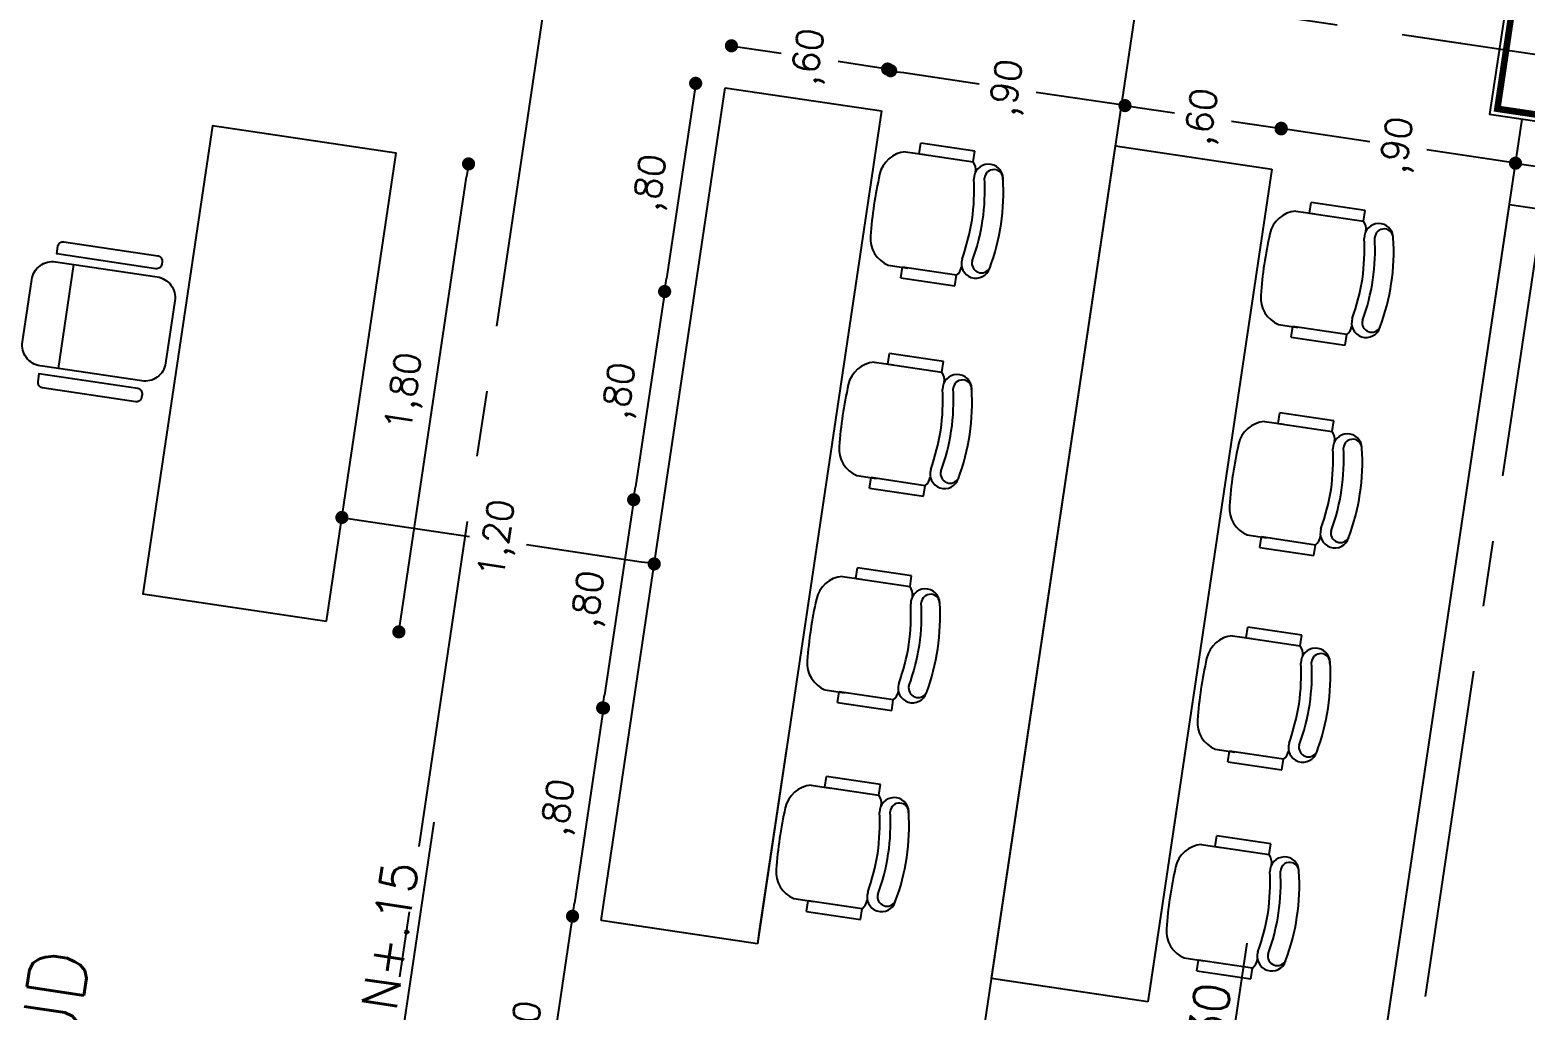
# Model space of a CAD drawing. Header units: millimetres. Extents: x 338 to 506, y 179 to 335.
# Drawn here: x 446.57 to 452.25, y 239.92 to 243.64 of the extents above; entities that cross this region are included whole.
import ezdxf
from ezdxf.enums import TextEntityAlignment as Align

# ---------------------------------------------------------------- set-up
doc = ezdxf.new("R2010")
doc.units = ezdxf.units.MM
doc.linetypes.add('CENTER', pattern=[2, 1.25, -0.25, 0.25, -0.25])
doc.linetypes.add('DASHED2', pattern=[0.375, 0.25, -0.125])
for name, color, linetype in [('COLUMNAS', 252, 'Continuous'), ('CUBIERTA', 254, 'Continuous'), ('EJES-COLUMNAS', 3, 'CENTER'), ('EJES_DE_COLUMNA', 255, 'DASHED2'), ('MUROS', 32, 'Continuous'), ('PUPITRES', 8, 'Continuous'), ('TEXTO', 7, 'Continuous'), ('TEXTOS', 7, 'Continuous')]:
    doc.layers.add(name, color=color, linetype=linetype)
doc.styles.add('NOTAS', font='simplex.shx')
doc.styles.get("Standard").update_dxf_attribs({"font": 'ARIALUNI.ttf'})
doc.dimstyles.new('ROMANS', dxfattribs={"dimtxt": 0.1, "dimasz": 0.05, "dimexe": 0.04, "dimexo": 0.5, "dimgap": 0.05, "dimtad": 1, "dimtih": 1, "dimtoh": 1, "dimdec": 4, "dimzin": 5, "dimdsep": 46, "dimtxsty": 'Standard', "dimsah": 1, "dimcen": 0.05, "dimse1": 1, "dimse2": 1, "dimclrd": 7, "dimclre": 7, "dimclrt": 7, "dimadec": 0, "dimazin": 0, "dimtfac": 1, "dimtdec": 4, "dimtix": 1, "dimtmove": 2, "dimatfit": 3, "dimfxl": 1, "dimtolj": 1, "dimarcsym": 0})

# ---------------------------------------------------------------- blocks, each defined once
blk = doc.blocks.new('_DOT')
at = {"color": 0, "linetype": 'ByBlock'}
blk.add_line((-0.5, 0), (-1, 0), dxfattribs=at)
at = {"color": 0, "linetype": 'ByBlock', "const_width": 0.5}
blk.add_lwpolyline([(-0.25, 0, 1), (0.25, 0, 1)], format="xyb", close=True, dxfattribs=at)
blk = doc.blocks.new('*U590')
at = {"color": 7, "style": 'NOTAS'}
blk.add_text(',80', height=0.1, dxfattribs=at).set_placement((6.1077, 7.2012))
blk = doc.blocks.new('*D172')
at = {"color": 7, "transparency": 16777216}
blk.add_line((6.5625, 7.1322), (5.8625, 7.1322), dxfattribs=at)
at = {"layer": 'DEFPOINTS', "color": 0, "transparency": 16777216}
for p in [(5.8125, 7.1322), (5.8125, 7.0188), (6.6125, 7.0188)]:
    blk.add_point(p, dxfattribs=at)
at = {"transparency": 16777216}
blk.add_blockref('*U590', (0, 0), dxfattribs=at)
at = {"color": 7, "transparency": 16777216, "xscale": 0.05, "yscale": 0.05, "zscale": 0.05, "rotation": 180}
blk.add_blockref('_DOT', (5.8125, 7.1322), dxfattribs=at)
at = {"color": 7, "transparency": 16777216, "xscale": 0.05, "yscale": 0.05, "zscale": 0.05}
blk.add_blockref('_DOT', (6.6125, 7.1322), dxfattribs=at)
blk = doc.blocks.new('*U591')
at = {"color": 7, "style": 'NOTAS'}
blk.add_text(',80', height=0.1, dxfattribs=at).set_placement((5.3077, 7.2012))
blk = doc.blocks.new('*D173')
at = {"color": 7, "transparency": 16777216}
blk.add_line((5.7625, 7.1322), (5.0625, 7.1322), dxfattribs=at)
at = {"layer": 'DEFPOINTS', "color": 0, "transparency": 16777216}
for p in [(5.0125, 7.1322), (5.0125, 7.0188), (5.8125, 7.0188)]:
    blk.add_point(p, dxfattribs=at)
at = {"transparency": 16777216}
blk.add_blockref('*U591', (0, 0), dxfattribs=at)
at = {"color": 7, "transparency": 16777216, "xscale": 0.05, "yscale": 0.05, "zscale": 0.05, "rotation": 180}
blk.add_blockref('_DOT', (5.0125, 7.1322), dxfattribs=at)
at = {"color": 7, "transparency": 16777216, "xscale": 0.05, "yscale": 0.05, "zscale": 0.05}
blk.add_blockref('_DOT', (5.8125, 7.1322), dxfattribs=at)
blk = doc.blocks.new('*U592')
at = {"color": 7, "style": 'NOTAS'}
blk.add_text(',80', height=0.1, dxfattribs=at).set_placement((4.5077, 7.2012))
blk = doc.blocks.new('*D174')
at = {"color": 7, "transparency": 16777216}
blk.add_line((4.9625, 7.1322), (4.2625, 7.1322), dxfattribs=at)
at = {"layer": 'DEFPOINTS', "color": 0, "transparency": 16777216}
for p in [(4.2125, 7.1322), (4.2125, 7.0188), (5.0125, 7.0188)]:
    blk.add_point(p, dxfattribs=at)
at = {"transparency": 16777216}
blk.add_blockref('*U592', (0, 0), dxfattribs=at)
at = {"color": 7, "transparency": 16777216, "xscale": 0.05, "yscale": 0.05, "zscale": 0.05, "rotation": 180}
blk.add_blockref('_DOT', (4.2125, 7.1322), dxfattribs=at)
at = {"color": 7, "transparency": 16777216, "xscale": 0.05, "yscale": 0.05, "zscale": 0.05}
blk.add_blockref('_DOT', (5.0125, 7.1322), dxfattribs=at)
blk = doc.blocks.new('*U593')
at = {"layer": 'MUROS', "color": 7, "style": 'NOTAS'}
blk.add_text(',80', height=0.1, dxfattribs=at).set_placement((3.7077, 7.1977))
blk = doc.blocks.new('*D175')
at = {"layer": 'DEFPOINTS', "color": 0, "transparency": 16777216}
for p in [(3.4125, 7.1287), (3.4125, 7.0188), (4.2125, 7.0188)]:
    blk.add_point(p, dxfattribs=at)
at = {"layer": 'MUROS', "color": 7, "transparency": 16777216}
blk.add_line((4.1625, 7.1287), (3.4625, 7.1287), dxfattribs=at)
at = {"transparency": 16777216}
blk.add_blockref('*U593', (0, 0), dxfattribs=at)
at = {"layer": 'MUROS', "color": 7, "transparency": 16777216, "xscale": 0.05, "yscale": 0.05, "zscale": 0.05, "rotation": 180}
blk.add_blockref('_DOT', (3.4125, 7.1287), dxfattribs=at)
at = {"layer": 'MUROS', "color": 7, "transparency": 16777216, "xscale": 0.05, "yscale": 0.05, "zscale": 0.05}
blk.add_blockref('_DOT', (4.2125, 7.1287), dxfattribs=at)
blk = doc.blocks.new('SILLA-AULA')
at = {"layer": 'PUPITRES'}
for p, q in [((-0.3089, 0.1635), (-0.3089, 0.0888)), ((0.1271, 0.1618), (0.1271, 0.0881)), ((-0.3498, 0.1091), (-0.3498, -0.0987)), ((-0.3498, 0.1091), (-0.3089, 0.1091)), ((-0.3089, -0.0987), (-0.3089, 0.1091)), ((0.1269, 0.1096), (0.168, 0.1096)), ((0.1271, 0.1088), (0.1271, -0.0982)), ((0.168, -0.0982), (0.168, 0.1096)), ((-0.3498, -0.0987), (-0.3089, -0.0987)), ((0.1271, -0.0982), (0.168, -0.0982))]:
    blk.add_line(p, q, dxfattribs=at)
for centre, radius, start, end in [((-0.2016, 0.1365), 0.1106, 94.0766, 165.8334), ((-0.0911, -1.4149), 1.6658, 85.9234, 94.0766), ((0.0195, 0.1365), 0.1106, 13.2566, 85.9234), ((-0.2542, -0.1649), 0.0553, 80.2478, 260.1012), ((-0.2715, -0.0584), 0.0549, 227.1618, 267.5717), ((-0.0727, 0.7859), 0.9127, 259.1286, 268.8433), ((-0.1095, 0.7859), 0.9127, 271.1567, 280.8714), ((0.072, -0.1649), 0.0553, 279.8988, 99.7522), ((0.0898, -0.0579), 0.0549, 270.7226, 312.8382), ((-0.2498, -0.1856), 0.0362, 85.0872, 250.3213), ((-0.0876, 0.6001), 0.7663, 258.0112, 281.9888), ((0.0746, -0.1846), 0.0352, 274.9128, 94.9128), ((-0.0911, 0.5988), 0.8362, 258.0899, 281.9101)]:
    blk.add_arc(centre, radius, start, end, dxfattribs=at)
blk = doc.blocks.new('*U594')
at = {"color": 7, "style": 'NOTAS'}
blk.add_text(',60', height=0.1, dxfattribs=at).set_placement((6.669, 6.6783))
blk = doc.blocks.new('*D176')
at = {"color": 7, "transparency": 16777216}
for p, q in [((6.7737, 6.9688), (6.7737, 6.8283)), ((6.7737, 6.4688), (6.7737, 6.6092))]:
    blk.add_line(p, q, dxfattribs=at)
at = {"layer": 'DEFPOINTS', "color": 0, "transparency": 16777216}
for p in [(6.6125, 7.0188), (6.7737, 7.0188), (6.6125, 6.4188)]:
    blk.add_point(p, dxfattribs=at)
at = {"color": 7, "transparency": 16777216, "xscale": 0.05, "yscale": 0.05, "zscale": 0.05}
for p, rotation in [((6.7737, 7.0188), 90), ((6.7737, 6.4188), 270)]:
    blk.add_blockref('_DOT', p, dxfattribs=dict(at, rotation=rotation))
at = {"transparency": 16777216}
blk.add_blockref('*U594', (0, 0), dxfattribs=at)
blk = doc.blocks.new('*U589')
at = {"color": 7, "style": 'NOTAS'}
blk.add_text(',60', height=0.1, dxfattribs=at).set_placement((6.6643, 5.1658))
blk = doc.blocks.new('*D177')
at = {"color": 7, "transparency": 16777216}
for p, q in [((6.7691, 5.4563), (6.7691, 5.3158)), ((6.7691, 4.9563), (6.7691, 5.0968))]:
    blk.add_line(p, q, dxfattribs=at)
at = {"layer": 'DEFPOINTS', "color": 0, "transparency": 16777216}
for p in [(6.6079, 5.5063), (6.7691, 5.5063), (6.6079, 4.9063)]:
    blk.add_point(p, dxfattribs=at)
at = {"color": 7, "transparency": 16777216, "xscale": 0.05, "yscale": 0.05, "zscale": 0.05}
for p, rotation in [((6.7691, 5.5063), 90), ((6.7691, 4.9063), 270)]:
    blk.add_blockref('_DOT', p, dxfattribs=dict(at, rotation=rotation))
at = {"transparency": 16777216}
blk.add_blockref('*U589', (0, 0), dxfattribs=at)
blk = doc.blocks.new('*U595')
at = {"layer": 'PUPITRES', "color": 7, "style": 'NOTAS'}
blk.add_text('1,00', height=0.1, dxfattribs=at).set_placement((2.7696, 7.1977))
blk = doc.blocks.new('*D178')
at = {"layer": 'DEFPOINTS', "color": 0, "transparency": 16777216}
for p in [(2.4125, 7.1287), (2.4125, 7.0188), (3.4125, 7.0188)]:
    blk.add_point(p, dxfattribs=at)
at = {"layer": 'PUPITRES', "color": 7, "transparency": 16777216}
blk.add_line((3.3625, 7.1287), (2.4625, 7.1287), dxfattribs=at)
at = {"transparency": 16777216}
blk.add_blockref('*U595', (0, 0), dxfattribs=at)
at = {"layer": 'PUPITRES', "color": 7, "transparency": 16777216, "xscale": 0.05, "yscale": 0.05, "zscale": 0.05, "rotation": 180}
blk.add_blockref('_DOT', (2.4125, 7.1287), dxfattribs=at)
at = {"layer": 'PUPITRES', "color": 7, "transparency": 16777216, "xscale": 0.05, "yscale": 0.05, "zscale": 0.05}
blk.add_blockref('_DOT', (3.4125, 7.1287), dxfattribs=at)
blk = doc.blocks.new('*U599')
at = {"color": 7, "style": 'NOTAS'}
blk.add_text(',90', height=0.1, dxfattribs=at).set_placement((6.6643, 5.9158))
blk = doc.blocks.new('*D182')
at = {"color": 7, "transparency": 16777216}
for p, q in [((6.7691, 6.3563), (6.7691, 6.0658)), ((6.7691, 5.5563), (6.7691, 5.8468))]:
    blk.add_line(p, q, dxfattribs=at)
at = {"layer": 'DEFPOINTS', "color": 0, "transparency": 16777216}
for p in [(6.7737, 6.4063), (6.7691, 5.5063), (6.7816, 5.5063)]:
    blk.add_point(p, dxfattribs=at)
at = {"color": 7, "transparency": 16777216, "xscale": 0.05, "yscale": 0.05, "zscale": 0.05}
for p, rotation in [((6.7691, 6.4063), 90), ((6.7691, 5.5063), 270)]:
    blk.add_blockref('_DOT', p, dxfattribs=dict(at, rotation=rotation))
at = {"transparency": 16777216}
blk.add_blockref('*U599', (0, 0), dxfattribs=at)
blk = doc.blocks.new('*U604')
at = {"color": 7, "style": 'NOTAS'}
blk.add_text(',90', height=0.1, dxfattribs=at).set_placement((6.6665, 4.4158))
blk = doc.blocks.new('*D187')
at = {"color": 7, "transparency": 16777216}
for p, q in [((6.7712, 4.8563), (6.7712, 4.5658)), ((6.7712, 4.0563), (6.7712, 4.3468))]:
    blk.add_line(p, q, dxfattribs=at)
at = {"layer": 'DEFPOINTS', "color": 0, "transparency": 16777216}
for p in [(6.6079, 4.9063), (6.6079, 4.0063), (6.7712, 4.0063)]:
    blk.add_point(p, dxfattribs=at)
at = {"color": 7, "transparency": 16777216, "xscale": 0.05, "yscale": 0.05, "zscale": 0.05}
for p, rotation in [((6.7712, 4.9063), 90), ((6.7712, 4.0063), 270)]:
    blk.add_blockref('_DOT', p, dxfattribs=dict(at, rotation=rotation))
at = {"transparency": 16777216}
blk.add_blockref('*U604', (0, 0), dxfattribs=at)
blk = doc.blocks.new('*U605')
at = {"color": 7, "style": 'NOTAS'}
blk.add_text(',60', height=0.1, dxfattribs=at).set_placement((6.6665, 3.6658))
blk = doc.blocks.new('*D188')
at = {"color": 7, "transparency": 16777216}
for p, q in [((6.7712, 3.9563), (6.7712, 3.8158)), ((6.7712, 3.4563), (6.7712, 3.5968))]:
    blk.add_line(p, q, dxfattribs=at)
at = {"layer": 'DEFPOINTS', "color": 0, "transparency": 16777216}
for p in [(6.6079, 4.0063), (6.6079, 3.4063), (6.7712, 3.4063)]:
    blk.add_point(p, dxfattribs=at)
at = {"color": 7, "transparency": 16777216, "xscale": 0.05, "yscale": 0.05, "zscale": 0.05}
for p, rotation in [((6.7712, 4.0063), 90), ((6.7712, 3.4063), 270)]:
    blk.add_blockref('_DOT', p, dxfattribs=dict(at, rotation=rotation))
at = {"transparency": 16777216}
blk.add_blockref('*U605', (0, 0), dxfattribs=at)
blk = doc.blocks.new('SILLA')
at = {"layer": 'PUPITRES', "linetype": 'Continuous'}
blk.add_line((-81.5299, 361.4449), (-81.1299, 361.4449), dxfattribs=at)
for points in [[(-81.5299, 361.4449), (-81.5299, 361.5149, -0.414214), (-81.4499, 361.5949), (-81.2099, 361.5949, -0.414214), (-81.1299, 361.5149), (-81.1299, 361.4449), (-81.1299, 361.1249, -0.414214), (-81.2099, 361.0449), (-81.4499, 361.0449, -0.414214), (-81.5299, 361.1249)], [(-81.5899, 361.5149, 0.414214), (-81.6099, 361.4949), (-81.6099, 361.1349, 0.414214), (-81.5899, 361.1149), (-81.5799, 361.1149, 0.414214), (-81.5599, 361.1349), (-81.5599, 361.5149)], [(-81.0699, 361.5149, -0.414214), (-81.0499, 361.4949), (-81.0499, 361.1349, -0.414214), (-81.0699, 361.1149), (-81.0799, 361.1149, -0.414214), (-81.0999, 361.1349), (-81.0999, 361.5149)]]:
    blk.add_lwpolyline(points, format="xyb", close=True, dxfattribs=at)
blk = doc.blocks.new('*U773')
at = {"color": 7, "style": 'NOTAS'}
blk.add_text('1,20', height=0.1, dxfattribs=at).set_placement((2960.0741, 1931.7599))
blk = doc.blocks.new('*D772')
at = {"color": 7, "transparency": 16777216}
for p, q in [((2960.2169, 1932.3504), (2960.2169, 1931.9099)), ((2960.2169, 1931.2504), (2960.2169, 1931.6908))]:
    blk.add_line(p, q, dxfattribs=at)
at = {"layer": 'DEFPOINTS', "color": 0, "transparency": 16777216}
for p in [(2960.0393, 1932.4004), (2960.2169, 1932.4004), (2960.3393, 1931.2004)]:
    blk.add_point(p, dxfattribs=at)
at = {"color": 7, "transparency": 16777216, "xscale": 0.05, "yscale": 0.05, "zscale": 0.05}
for p, rotation in [((2960.2169, 1932.4004), 90), ((2960.2169, 1931.2004), 270)]:
    blk.add_blockref('_DOT', p, dxfattribs=dict(at, rotation=rotation))
at = {"transparency": 16777216}
blk.add_blockref('*U773', (0, 0), dxfattribs=at)
blk = doc.blocks.new('*U839')
at = {"color": 7, "style": 'NOTAS'}
blk.add_text('1,80', height=0.1, dxfattribs=at).set_placement((2960.5748, 1932.1913))
blk = doc.blocks.new('*D838')
at = {"color": 7, "transparency": 16777216}
blk.add_line((2959.8686, 1932.1222), (2961.5668, 1932.1222), dxfattribs=at)
at = {"layer": 'DEFPOINTS', "color": 0, "transparency": 16777216}
for p in [(2959.8186, 1932.4004), (2961.6168, 1932.4004), (2961.6168, 1932.1222)]:
    blk.add_point(p, dxfattribs=at)
at = {"transparency": 16777216}
blk.add_blockref('*U839', (0, 0), dxfattribs=at)
at = {"color": 7, "transparency": 16777216, "xscale": 0.05, "yscale": 0.05, "zscale": 0.05, "rotation": 180}
blk.add_blockref('_DOT', (2959.8186, 1932.1222), dxfattribs=at)
at = {"color": 7, "transparency": 16777216, "xscale": 0.05, "yscale": 0.05, "zscale": 0.05}
blk.add_blockref('_DOT', (2961.6168, 1932.1222), dxfattribs=at)
blk = doc.blocks.new('EJES_ESTRUCTURALES')
at = {"layer": 'EJES_DE_COLUMNA', "color": 9, "linetype": 'CENTER'}
for p, q in [((701.07988, 131.2663), (701.07988, 199.7363)), ((661.47768, 142.25478), (759.37077, 142.2588)), ((661.47762, 138.38925), (759.37071, 138.39325))]:
    blk.add_line(p, q, dxfattribs=at)
blk = doc.blocks.new('COLUMNAS')
at = {"layer": 'COLUMNAS', "color": 6}
blk.add_lwpolyline([(-576.9526, 162.476), (-577.4526, 162.476), (-577.4526, 161.976), (-576.9526, 161.976), (-576.9526, 162.476)], dxfattribs=at)
at = {"layer": 'COLUMNAS', "color": 6, "const_width": 0.025}
blk.add_lwpolyline([(-577.4276, 162.0001), (-576.9776, 162.0001), (-576.9776, 162.4501), (-577.4276, 162.4501)], close=True, dxfattribs=at)
at = {"layer": 'EJES-COLUMNAS'}
blk.add_line((-577.2026, 161.6138), (-577.2026, 162.8138), dxfattribs=at)
blk.add_line((-577.2026, 161.6138), (-577.2026, 162.8138), dxfattribs=at)
blk = doc.blocks.new('A$C6CF0B75F')
at = {"color": 18}
for p, q in [((3.4125, 7.01877), (6.6125, 7.01877)), ((3.4125, 6.41877), (3.4125, 7.01877)), ((6.6125, 7.01877), (6.6125, 6.41877)), ((6.6125, 6.41877), (3.4125, 6.41877)), ((-0.39895, 5.51877), (7.31465, 5.51877)), ((3.4125, 5.51877), (6.6125, 5.51877)), ((3.4125, 4.91877), (3.4125, 5.51877)), ((6.6125, 5.51877), (6.6125, 4.91877)), ((6.6125, 4.91877), (3.4125, 4.91877)), ((-0.07303, 4.00628), (6.94057, 4.00628)), ((3.4125, 4.00628), (6.6125, 4.00628)), ((6.6125, 4.00628), (6.6125, 3.40628))]:
    blk.add_line(p, q, dxfattribs=at)
at = {"layer": 'PUPITRES'}
for p, q in [((3.4125, 6.96877), (3.4125, 7.01877)), ((3.4125, 6.41877), (3.4125, 6.96877)), ((3.4625, 6.41877), (3.4125, 6.41877)), ((4.1625, 6.41877), (3.4625, 6.41877)), ((3.4125, 5.46877), (3.4125, 5.51877)), ((3.4125, 4.91877), (3.4125, 5.46877)), ((3.4625, 4.91877), (3.4125, 4.91877)), ((4.1625, 4.91877), (3.4625, 4.91877))]:
    blk.add_line(p, q, dxfattribs=at)
at = {"layer": 'MUROS'}
for p in [(3.91164, 6.1431), (4.71389, 6.1431), (5.53735, 6.1431), (6.34571, 6.1431), (3.90699, 4.6431), (4.70924, 4.6431), (5.5327, 4.6431), (6.34106, 4.6431)]:
    blk.add_blockref('SILLA-AULA', p, dxfattribs=at)
for base, p1, p2, picture, middle in [((4.2125, 7.13219), (5.0125, 7.01877), (4.2125, 7.01877), '*D174', (4.6125, 7.24171)), ((5.0125, 7.13219), (5.8125, 7.01877), (5.0125, 7.01877), '*D173', (5.4125, 7.24171)), ((5.8125, 7.13219), (6.6125, 7.01877), (5.8125, 7.01877), '*D172', (6.2125, 7.24171))]:
    dim = blk.add_linear_dim(base=base, p1=p1, p2=p2, dimstyle='ROMANS')
    dim.commit()
    dim.dimension.update_dxf_attribs({"geometry": picture, "text_midpoint": middle})
for base, p1, p2, picture, middle in [((6.77371, 7.01877), (6.6125, 6.41877), (6.6125, 7.01877), '*D176', (6.77371, 6.71877)), ((6.76907, 5.50628), (6.60785, 4.90628), (6.60785, 5.50628), '*D177', (6.76907, 5.20628))]:
    dim = blk.add_linear_dim(base=base, p1=p1, p2=p2, angle=90, dimstyle='ROMANS')
    dim.commit()
    dim.dimension.update_dxf_attribs({"geometry": picture, "text_midpoint": middle})
at = {"color": 18}
for base, p1, p2, picture, middle in [((6.76907, 5.50628), (6.77371, 6.40627), (6.78157, 5.50628), '*D182', (6.76907, 5.95628)), ((6.77123, 4.00628), (6.60785, 4.90628), (6.60785, 4.00628), '*D187', (6.77123, 4.45628)), ((6.77123, 3.40628), (6.60785, 4.00628), (6.60785, 3.40628), '*D188', (6.77123, 3.70628))]:
    dim = blk.add_linear_dim(base=base, p1=p1, p2=p2, angle=90, dimstyle='ROMANS', dxfattribs=at)
    dim.commit()
    dim.dimension.update_dxf_attribs({"geometry": picture, "text_midpoint": middle})
at = {"layer": 'MUROS'}
dim = blk.add_linear_dim(base=(3.4125, 7.12868), p1=(4.2125, 7.01877), p2=(3.4125, 7.01877), dimstyle='ROMANS', dxfattribs=at)
dim.commit()
dim.dimension.update_dxf_attribs({"geometry": '*D175', "text_midpoint": (3.8125, 7.23821)})
at = {"layer": 'PUPITRES'}
dim = blk.add_linear_dim(base=(2.4125, 7.12868), p1=(3.4125, 7.01877), p2=(2.4125, 7.01877), dimstyle='ROMANS', dxfattribs=at)
dim.commit()
dim.dimension.update_dxf_attribs({"geometry": '*D178', "text_midpoint": (2.9125, 7.23821)})
blk = doc.blocks.new('A$C7152A42C')
at = {"layer": 'PUPITRES', "linetype": 'Continuous'}
blk.add_lwpolyline([(67.05267, 47.44581), (68.85094, 47.44581), (68.85094, 48.15079), (67.05267, 48.15079)], close=True, dxfattribs=at)
at = {"layer": 'TEXTOS'}
for p, q in [((65.20333, 46.92809), (66.35718, 46.92809)), ((65.20333, 43.80518), (66.35718, 43.80518))]:
    blk.add_line(p, q, dxfattribs=at)
at = {"layer": 'CUBIERTA'}
blk.add_blockref('COLUMNAS', (647.06158, -119.11823), dxfattribs=at)
at = {"layer": 'EJES_DE_COLUMNA'}
blk.add_blockref('EJES_ESTRUCTURALES', (-631.22088, -95.28525), dxfattribs=at)
at = {"layer": 'MUROS'}
blk.add_blockref('SILLA', (149.38184, -312.85016), dxfattribs=at)
at = {"layer": 'PUPITRES'}
blk.add_blockref('A$C6CF0B75F', (62.66844, 39.22703), dxfattribs=at)
at = {"layer": 'TEXTO', "style": 'NOTAS'}
for s, p in [('N+.15', (65.90561, 47.03159)), ('N+.30', (65.90561, 43.90867))]:
    blk.add_text(s, height=0.135018, dxfattribs=at).set_placement(p, align=Align.MIDDLE_CENTER)
at = {"layer": 'TEXTOS', "color": 5, "style": 'NOTAS'}
blk.add_text('AULA PARA SALUD', height=0.2182743, dxfattribs=at).set_placement((64.34538, 48.36657), align=Align.TOP_CENTER)
dim = blk.add_linear_dim(base=(68.85094, 47.16769), p1=(67.05267, 47.44581), p2=(68.85094, 47.44581), dimstyle='ROMANS')
dim.commit()
dim.dimension.update_dxf_attribs({"geometry": '*D838', "text_midpoint": (67.9518, 47.27722), "insert": (-2892.7659, -1884.95455)})
dim = blk.add_linear_dim(base=(67.45103, 47.44581), p1=(67.57338, 46.24581), p2=(67.27338, 47.44581), angle=90, dimstyle='ROMANS')
dim.commit()
dim.dimension.update_dxf_attribs({"geometry": '*D772', "text_midpoint": (67.45103, 46.84581), "insert": (-2892.7659, -1884.95455)})

msp = doc.modelspace()

# ---------------------------------------------------------------- block references
at = {"layer": 'MUROS', "color": 32, "rotation": 81.53046525965426}
msp.add_blockref('A$C7152A42C', (484.7482, 168.0844), dxfattribs=at)

doc.saveas('drawing.dxf')
